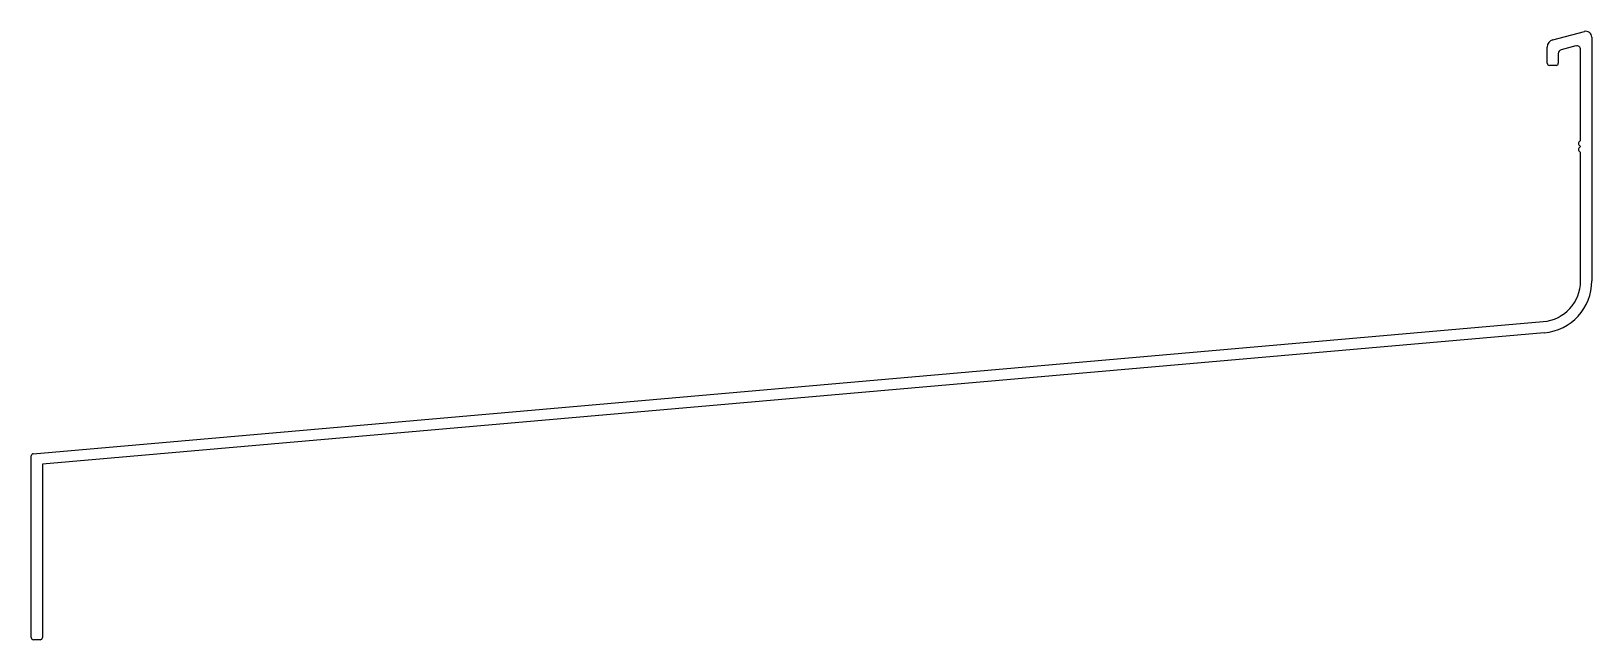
# Model space of a CAD drawing. Extents: x 2840 to 3050, y 1710 to 1792.
import ezdxf

# ---------------------------------------------------------------- set-up
doc = ezdxf.new("R2010")
doc.units = 0
doc.layers.get('0').update_dxf_attribs({"linetype": 'CONTINUOUS'})

msp = doc.modelspace()

# ---------------------------------------------------------------- linework, layer by layer
at = {"linetype": 'CONTINUOUS'}
for p, q in [((3044.67, 1790.44), (3048.93, 1791.57)), ((3043.93, 1787.3), (3043.93, 1789.47)), ((3047.8, 1789.62), (3045.8, 1789.08)), ((3049.93, 1790.8), (3049.93, 1758.01)), ((3045.43, 1788.6), (3045.43, 1787.3)), ((3048.43, 1776.89), (3048.43, 1789.13)), ((3045.13, 1787), (3044.23, 1787)), ((3048.21, 1776.66), (3048.43, 1776.89)), ((3048.43, 1776.08), (3048.21, 1776.31)), ((3048.21, 1775.85), (3048.43, 1776.08)), ((3048.43, 1775.27), (3048.21, 1775.5)), ((3048.43, 1758.01), (3048.43, 1775.27)), ((2840.21, 1734.75), (3043.41, 1752.53)), ((3043.54, 1751.04), (2841.43, 1733.36)), ((2839.93, 1710.03), (2839.93, 1734.46)), ((2841.43, 1733.36), (2841.43, 1710.03)), ((2841.13, 1709.73), (2840.23, 1709.73))]:
    msp.add_line(p, q, dxfattribs=at)
for centre, radius, start, end in [((3049.13, 1790.8), 0.8, 0, 105), ((3044.93, 1789.47), 1, 105, 180), ((3047.93, 1789.13), 0.5, 0, 105), ((3044.23, 1787.3), 0.3, 180, 270), ((3045.13, 1787.3), 0.3, 270, 0), ((3045.93, 1788.6), 0.5, 105, 180), ((3048.38, 1776.48), 0.25, 135, 225), ((3048.38, 1775.68), 0.25, 135, 225), ((3042.93, 1758.01), 5.5, 275, 0), ((3042.93, 1758.01), 7, 275, 0), ((2840.23, 1734.46), 0.3, 95, 180), ((2840.23, 1710.03), 0.3, 180, 270), ((2841.13, 1710.03), 0.3, 270, 0)]:
    msp.add_arc(centre, radius, start, end, dxfattribs=at)

doc.saveas('drawing.dxf')
